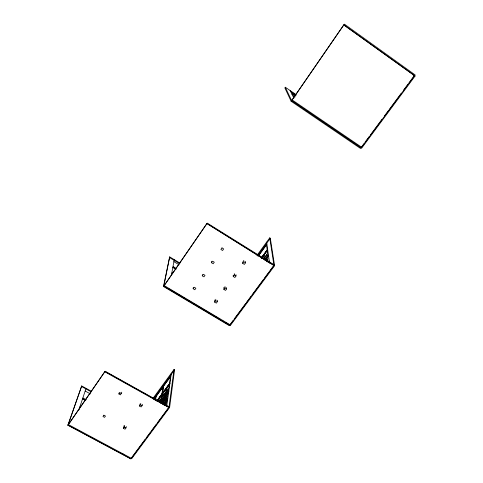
<?xml version="1.0" encoding="UTF-8"?>
<svg xmlns="http://www.w3.org/2000/svg" width="483" height="483" viewBox="0 0 483 483"><rect width="100%" height="100%" fill="white"/><g stroke="black" fill="none" stroke-linecap="round" stroke-linejoin="round"><path stroke-width="0.72" d="M223.913 287.355L223.889 289.408L225.543 290.41L226.636 288.894L226.642 287.53M223.889 289.408L224.981 287.892L224.993 286.534M214.754 300.04L214.675 302.159L216.318 303.143L217.398 301.658L217.441 300.245M214.675 302.159L215.75 300.668L215.798 299.261M211.518 262.74L212.611 261.188L214.295 262.215L213.196 263.766L211.518 262.74L211.596 261.249M274.61 265.71L206.863 223.508L274 265.602L269.719 237.871L270.317 238.252L274.61 265.71L230.373 325.439L227.795 323.906M202.274 275.835L203.355 274.302L205.027 275.316L203.947 276.844L202.274 275.835L202.371 274.598M193.158 288.743L194.22 287.234L195.893 288.236L194.824 289.746L193.158 288.743L193.291 287.47M145.347 439.071L131.08 458.355L131.696 458.681L169.611 407.489L174.568 369.827L174.001 369.501L152.797 398.65M174.001 369.501L168.923 407.555L104.817 371.807L104.932 371.421L169.611 407.489M166.689 406.541L171.314 373.19M166.913 400.165L166.55 402.731L164.763 405.159M165.959 404.851L166.11 403.782L165.077 405.183M164.057 405.08L164.244 403.788M163.206 404.319L163.393 403.064L162.529 404.235M162.324 403.287L162.511 402.043L163.858 400.214L163.58 402.067L162.572 403.45M161.268 403.021L161.461 401.753L163.423 399.079L163.145 400.968L161.57 403.118M160.537 402.774L163.006 386.72M160.73 403.377L163.363 386.231M161.105 402.876L163.719 385.742M160.175 402.351L160.483 400.359L159.348 401.91M158.315 401.693L158.732 399.067L157.06 401.361M155.013 399.984L155.508 397.014M155.242 400.244L155.864 396.531M155.472 400.504L156.214 396.054M172.051 273.275L172.159 272.696M171.326 275.672L174.248 259.637M139.967 404.054L139.557 406.088L141.151 406.97L142.111 405.648L142.376 404.289M91.595 391.381L81.699 385.941L68.067 425.131L130.996 458.802L131.08 458.355M139.557 406.088L140.517 404.766L140.788 403.408M169.678 256.871L163.815 286.202L229.733 325.409L229.727 325.053L229.298 325.633L163.465 286.485L169.678 256.871L179.978 263.102M124.101 425.541L123.467 428.355L125.043 429.218L125.978 427.92L126.292 426.513M123.467 428.355L124.403 427.063L124.717 425.662M119.216 392.637L118.878 393.965L120.49 394.859L121.77 392.184M78.801 410.037L86.077 388.344M80.045 406.843L80.305 406.07M130.712 458.85L67.855 425.227L81.699 385.941M295.868 94.457L285.302 87.236L284.849 87.894L291.11 101.261L360.451 148.42L364.11 143.475M67.855 425.227L104.932 371.421M163.465 286.485L206.863 223.508M291.11 101.261L343.751 24.868L414.589 75.668L412.452 74.412M68.067 425.131L105.197 371.258L169.316 407.024L130.996 458.802M163.815 286.202L207.285 223.128L274.453 264.986L229.733 325.409M291.678 100.675L344.421 24.15L415.145 74.919L361.109 147.919L291.678 100.675L285.302 87.236M118.878 393.965L119.826 392.625L121.438 393.512M235.964 274.646L236 275.962L234.889 277.496L233.235 276.481L234.34 274.948L234.309 273.632M245.406 261.363L245.497 262.843L244.374 264.4L242.708 263.368L243.83 261.816L243.752 260.337M256.92 255.471L269.719 237.871M153.365 398.964L174.568 369.827M257.511 255.845L270.317 238.252M153.842 399.308L170.952 375.81M258.079 256.141L266.894 244.036M154.162 399.097L155.423 397.364M156.124 396.398L162.922 387.064M163.634 386.086L170.517 376.637L169.551 383.526L162.566 393.096M258.544 255.749L266.483 244.845L267.184 249.874L261.647 257.451M157.09 400.588L161.841 394.086M157.204 400.492L169.95 383.043M261.43 257.813L267.636 249.319M157.144 400.866L169.895 383.411M261.46 258.085L267.673 249.584M157.084 401.24L169.847 383.774M261.49 258.363L267.709 249.85M261.617 258.278L263.803 255.296L264.098 257.662L263.217 258.87M263.404 258.894L264.171 257.85L264.406 259.727M160.483 402.345L168.857 390.922M264.913 259.896L268.445 255.078M160.422 402.725L168.802 391.296M264.95 260.174L268.488 255.356M160.803 402.514L168.748 391.677M265.427 259.854L268.524 255.634M265.475 260.12L267.648 257.149L267.902 258.973L266.586 260.766M266.749 261.007L267.534 259.939L267.636 260.699L266.851 261.774M163.743 404.506L167.722 399.097M268.403 262.293L269.291 261.086M164.123 404.301L167.667 399.489M268.439 262.583L269.333 261.369M164.069 404.7L167.613 399.882M146.24 437.87L150.702 431.844M151.59 430.637L156.498 424.014M157.386 422.806L168.984 407.139M230.174 324.449L233.301 320.229M234.195 319.022L245.811 303.324M246.704 302.116L251.172 296.085M252.066 294.878L263.676 279.18M264.569 277.973L269.037 271.941M269.931 270.734L273.952 265.3M365.003 142.262L369.495 136.2M370.389 134.986L382.059 119.216M384.305 116.18L388.797 110.118M389.69 108.904L401.361 93.134M403.607 90.104L408.099 84.036M408.992 82.822L413.931 76.151M343.751 24.868L415.072 76.036L361.64 148.184L291.611 100.53M68.423 424.611L131.364 458.301M122.477 453.748L123.805 454.455M124.403 427.063L125.978 427.92M86.306 399.779L83.016 397.986L82.762 398.735L85.4 400.172M82.551 398.849L85.183 400.286M81.367 386.424L91.269 391.858M85.171 391.037L90.381 393.893M140.517 404.766L142.111 405.648M142.847 392.486L146.246 394.382M412.488 74.521L415.072 76.036M164.232 285.598L230.162 324.83M163.882 285.882L166.466 287.421M168.398 288.568L172.92 291.261M174.212 292.028L176.144 293.181M177.436 293.948L182.604 297.021M183.896 297.788L185.828 298.941M187.12 299.708L191.642 302.394M192.934 303.167L198.096 306.234M199.388 307.007L201.326 308.154M202.612 308.927L204.55 310.08M205.843 310.847L211.005 313.92M212.297 314.687L214.235 315.84M215.527 316.606L216.819 317.373M218.111 318.14L220.043 319.293M221.981 320.446L223.273 321.213M225.211 322.366L226.503 323.133M215.75 300.668L217.398 301.658M172.817 267.485L176.041 269.429M173.88 261.641L179.048 264.769M175.836 268.192L173.258 266.64L173.156 267.196L175.74 268.753M224.981 287.892L226.636 288.894M169.298 257.427L179.598 263.658M234.34 274.948L236 275.962M243.83 261.816L245.497 262.843M294.986 96.998L293.742 96.147L293.881 96.419M292.185 99.945L361.622 147.218M290.567 91.444L296.121 95.242M295.433 95.471L292.318 93.34L295.536 95.706M291.919 94.149L295.035 96.274M290.102 90.514L293.924 98.158M266.622 242.128L269.592 263.217M267.884 260.989L268.071 262.366M242.629 261.883L242.708 263.368M233.211 275.159L233.235 276.481M167.015 398.203L166.75 400.069L165.005 402.442L165.277 400.57L167.015 398.203M168.289 389.703L168.012 391.659L165.705 394.804L165.989 392.842L168.289 389.703M167.897 393.144L167.547 395.625L164.908 399.224L165.271 396.724L167.897 393.144M169.37 384.474L168.857 388.157L166.563 391.296L167.094 387.583L169.37 384.474M167.112 396.652L166.967 397.684L165.609 399.532L165.76 398.499L167.112 396.652M165.089 396.911L164.824 398.753L163.477 400.582L163.749 398.741L165.089 396.911M165.947 392.039L165.578 394.587L164.25 396.404L164.625 393.85L165.947 392.039M166.424 388.543L165.959 391.761L162.542 396.428L163.031 393.186L166.424 388.543M165.228 399.067L164.763 402.303L163.405 404.15L163.882 400.902L165.228 399.067M163.966 394.726L163.471 398.07L161.708 400.467L162.222 397.111L163.966 394.726M161.642 395.046L161.062 398.801L158.798 401.898L159.396 398.119L161.642 395.046M103.893 415.193L102.97 416.497L104.569 417.366L105.493 416.062L103.893 415.193M221.999 247.888L220.888 249.463L222.578 250.502L223.689 248.932L221.999 247.888M267.196 250.605L264.563 254.209L264.907 256.938L267.57 253.303L267.196 250.605M267.159 254.692L264.497 258.327L264.678 259.776L267.353 256.123L267.159 254.692"/></g></svg>
